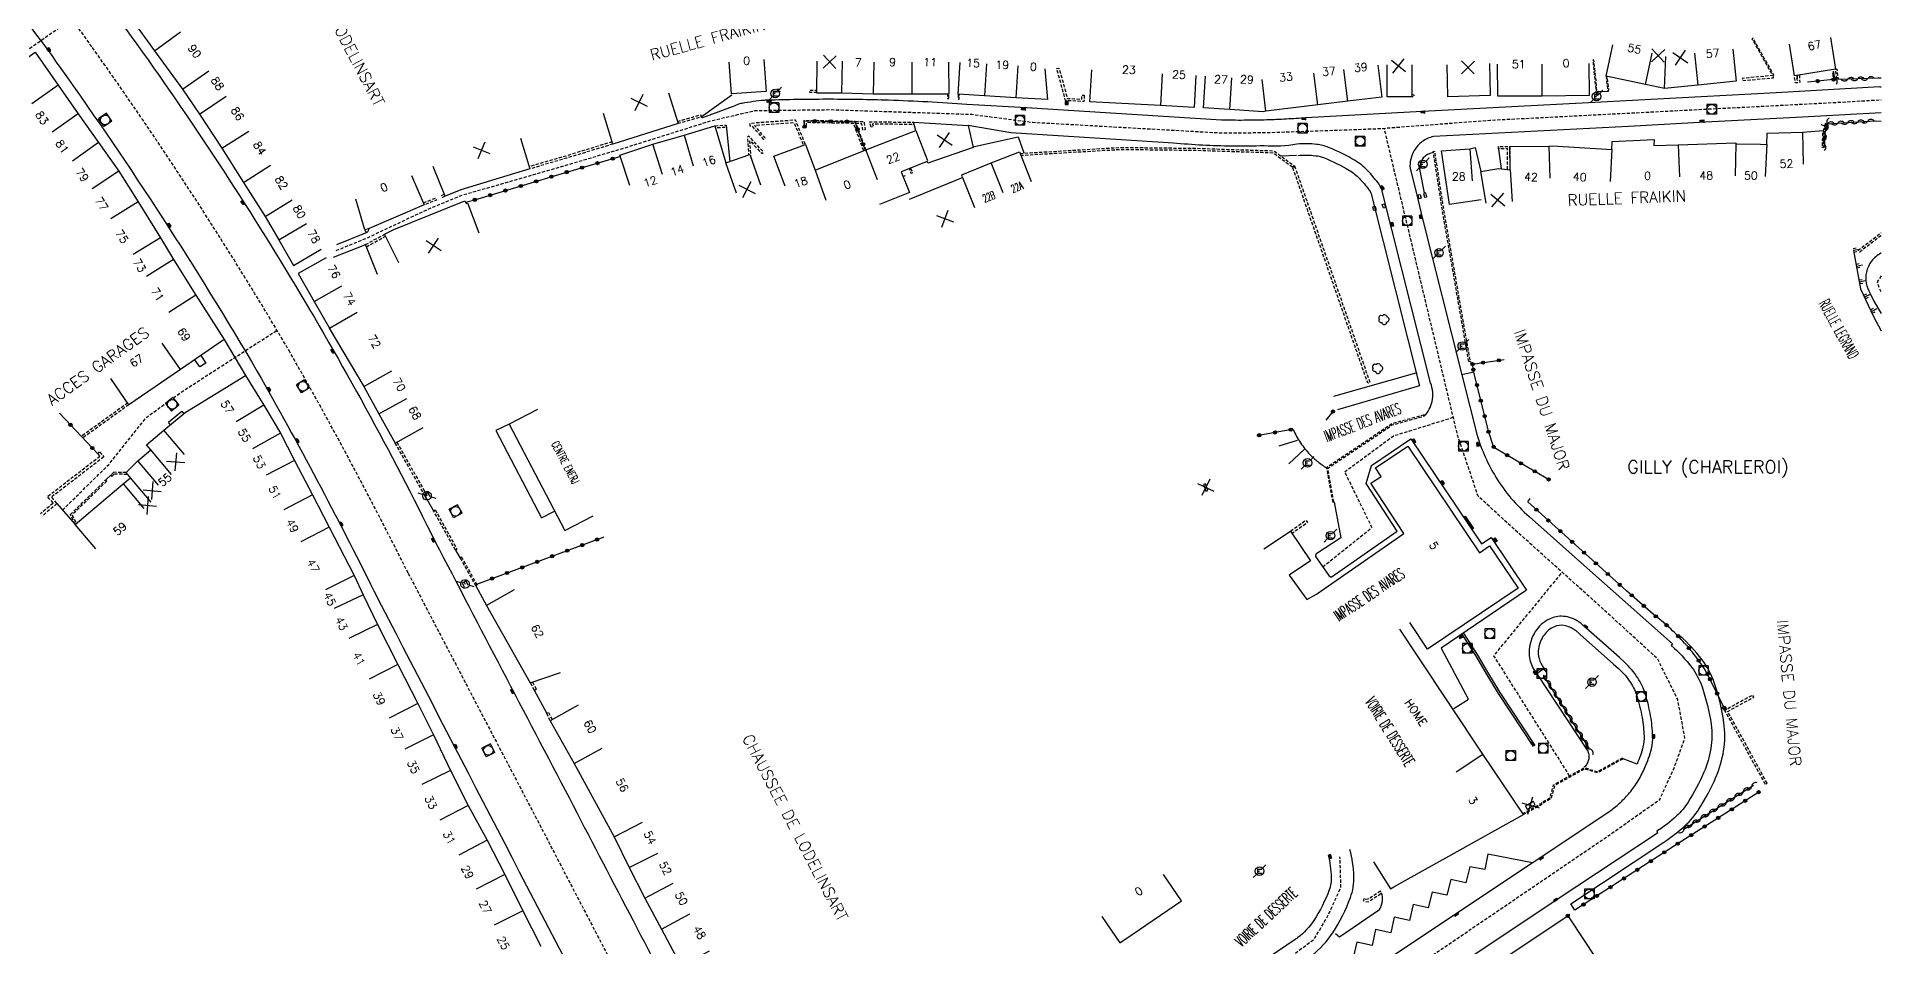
# Model space of a CAD drawing. Header units: millimetres. Extents: x 156998 to 158000, y 123000 to 124000.
# Drawn here: x 157711.9 to 158000, y 123688.6 to 123830.6 of the extents above; entities that cross this region are included whole.
import ezdxf
from ezdxf.enums import TextEntityAlignment as Align

# ---------------------------------------------------------------- set-up
doc = ezdxf.new("R2010")
doc.units = ezdxf.units.MM
doc.linetypes.add('DASHED', pattern=[0.75, 0.5, -0.25])
doc.layers.get('0').update_dxf_attribs({"linetype": 'CONTINUOUS'})
for name, color, linetype in [('W0001', 6, 'DASHED'), ('W0008', 7, 'CONTINUOUS'), ('W0017', 7, 'CONTINUOUS'), ('W0100', 7, 'CONTINUOUS'), ('W0112', 1, 'DASHED'), ('W0211', 2, 'CONTINUOUS'), ('W0300', 7, 'CONTINUOUS'), ('W0302', 3, 'CONTINUOUS'), ('W0310', 3, 'CONTINUOUS'), ('W0322', 7, 'CONTINUOUS'), ('W0330', 7, 'CONTINUOUS'), ('W0334', 7, 'CONTINUOUS'), ('W0400', 7, 'CONTINUOUS'), ('W0420', 7, 'CONTINUOUS'), ('W0471', 7, 'CONTINUOUS'), ('W0980', 7, 'CONTINUOUS'), ('W0984', 7, 'CONTINUOUS'), ('W0989', 7, 'CONTINUOUS'), ('W0991', 7, 'CONTINUOUS'), ('W1102', 7, 'CONTINUOUS')]:
    doc.layers.add(name, color=color, linetype=linetype)
doc.styles.get("Standard").update_dxf_attribs({"font": 'romans.shx', "width": 0.85})

# ---------------------------------------------------------------- blocks, each defined once
blk = doc.blocks.new('t991o')
at = {"color": 0, "linetype": 'Continuous'}
for p, q in [((-1, 1), (1, -1)), ((-1, -1), (1, 1))]:
    blk.add_line(p, q, dxfattribs=at)
blk = doc.blocks.new('t322o')
at = {"color": 0, "linetype": 'Continuous'}
for radius in [0.25, 0.15]:
    blk.add_circle((0, 0), radius, dxfattribs=at)
blk = doc.blocks.new('T420')
for p, q in [((0.75, 0.75), (-0.75, 0.75)), ((-0.75, 0.75), (-0.75, -0.75)), ((0.75, 0.75), (0.75, -0.75)), ((0.75, -0.75), (-0.75, -0.75))]:
    blk.add_line(p, q)
blk.add_ellipse((0, 0), major_axis=(-0.53, 0.53), ratio=1, start_param=3.926991, end_param=10.210176)
blk = doc.blocks.new('T400')
for p, q in [((-0.15, 0.3), (0.15, 0.3)), ((-0.15, -0.25), (-0.15, 0.3)), ((-0.15, 0.15), (0.15, 0.15)), ((-0.15, 0), (0.15, 0)), ((0.15, 0.3), (0.15, -0.25)), ((-0.15, -0.15), (0.15, -0.15)), ((-0.15, -0.25), (-0.15, -0.3)), ((-0.15, -0.3), (0.15, -0.3)), ((0.15, -0.3), (0.15, -0.25))]:
    blk.add_line(p, q)
blk = doc.blocks.new('T471')
for p, q in [((-0.333334, 0.333334), (-0.333334, -0.333334)), ((-0.333334, 0.333334), (0.333334, 0.333334)), ((-0.333334, 0), (0, 0)), ((0.500001, 0.500001), (1.000002, 1.000002)), ((-0.500001, -0.500001), (-1.000002, -1.000002)), ((-0.333334, -0.333334), (0.333334, -0.333334))]:
    blk.add_line(p, q)
blk.add_ellipse((0, 0), major_axis=(0.471405, 0.471405), ratio=1, start_param=5.4977871438, end_param=11.780972451)
blk = doc.blocks.new('T300')
for p, q in [((-0.8, 0.51), (-0.86, 0.34)), ((-0.86, 0.34), (-0.86, 0.17)), ((-0.86, 0.17), (-0.74, 0.06)), ((-0.69, 0.63), (-0.8, 0.51)), ((-0.8, -0.06), (-0.74, 0.06)), ((-0.74, 0.06), (-0.69, 0.11)), ((-0.57, 0.69), (-0.69, 0.63)), ((-0.46, 0.69), (-0.57, 0.69)), ((-0.29, 0.63), (-0.46, 0.69)), ((-0.29, 0.63), (-0.17, 0.74)), ((-0.23, 0.57), (-0.29, 0.63)), ((-0.17, 0.74), (-0.06, 0.8)), ((-0.06, 0.8), (0.06, 0.8)), ((0.06, 0.8), (0.23, 0.74)), ((0.23, 0.74), (0.34, 0.63)), ((0.34, 0.63), (0.4, 0.51)), ((0.46, 0.46), (0.34, 0.46)), ((0.4, 0.51), (0.4, 0.46)), ((0.57, 0.4), (0.46, 0.46)), ((0.57, 0.4), (0.69, 0.29)), ((0.69, 0.29), (0.74, 0.17)), ((0.74, 0.06), (0.69, -0.17)), ((0.74, 0.17), (0.74, 0.06)), ((-0.8, -0.17), (-0.8, -0.06)), ((-0.8, -0.23), (-0.8, -0.17)), ((-0.74, -0.34), (-0.8, -0.23)), ((-0.69, -0.4), (-0.74, -0.34)), ((-0.51, -0.46), (-0.69, -0.4)), ((-0.4, -0.46), (-0.51, -0.46)), ((-0.4, -0.46), (-0.34, -0.46)), ((-0.34, -0.46), (-0.34, -0.4)), ((-0.34, -0.51), (-0.34, -0.46)), ((-0.29, -0.63), (-0.34, -0.51)), ((-0.17, -0.74), (-0.29, -0.63)), ((-0.06, -0.8), (-0.17, -0.74)), ((0.06, -0.8), (-0.06, -0.8)), ((0.17, -0.74), (0.06, -0.8)), ((0.23, -0.69), (0.17, -0.74)), ((0.29, -0.46), (0.23, -0.46)), ((0.29, -0.63), (0.23, -0.69)), ((0.46, -0.4), (0.29, -0.46)), ((0.34, -0.51), (0.29, -0.63)), ((0.34, -0.51), (0.34, -0.46)), ((0.57, -0.34), (0.46, -0.4)), ((0.63, -0.29), (0.57, -0.34)), ((0.69, -0.17), (0.63, -0.29))]:
    blk.add_line(p, q)
blk = doc.blocks.new('t330o')
at = {"color": 0, "linetype": 'Continuous'}
for p, q in [((0.25, -0.25), (-0.25, 0.25)), ((-0.25, -0.25), (0.25, 0.25)), ((-0.25, 0.25), (-0.25, -0.25)), ((0.25, 0.25), (-0.25, 0.25)), ((0.25, -0.25), (0.25, 0.25)), ((-0.25, -0.25), (0.25, -0.25)), ((-0.25, -0.25), (-0.25, -0.25))]:
    blk.add_line(p, q, dxfattribs=at)
blk = doc.blocks.new('t310o')
at = {"color": 0, "linetype": 'Continuous'}
for centre, start, end in [((-0.5, 0.38), 216.8699, 323.1304), ((0.5, -0.37), 36.8699, 143.1303)]:
    blk.add_arc(centre, 0.625, start, end, dxfattribs=at)
blk = doc.blocks.new('t211o')
at = {"color": 0, "linetype": 'Continuous'}
for p, q in [((-0.29, 0.5), (-0.29, 0)), ((0, 1), (0, 0)), ((0.29, 0.5), (0.29, 0))]:
    blk.add_line(p, q, dxfattribs=at)

msp = doc.modelspace()

# ---------------------------------------------------------------- linework, layer by layer
at = {"layer": 'W0001'}
msp.add_lwpolyline([(157868.78, 123588.28), (157858.63, 123599.5), (157841.63, 123618.69, -0.062169), (157821.64, 123647.84), (157815, 123660.56), (157808.58, 123672.9, -0.001348), (157789.77, 123708.89, -0.000594), (157769.93, 123746.82, 0.013791), (157751.49, 123781.3, 0.022105), (157720.52, 123829.05, 0.042704), (157692.7, 123862.24, 0.011239), (157689.15, 123865.41, 0.02672), (157673.93, 123877.84), (157655.13, 123891.58, 0.002976), (157617.51, 123916.09), (157607.9, 123922.54, 0.000448), (157537.07, 123968.65, 0.000873), (157494.44, 123996.5), (157489.14, 124000, -0.029405)], format="xyb", dxfattribs=at)
at = {"layer": 'W0001', "flags": 128}
for points in [[(157580.56, 123716.46), (157610.54, 123735.88), (157614.43, 123745.81), (157616.98, 123752.97), (157618.17, 123754.73), (157629.27, 123763.87), (157645.5, 123777.25), (157660.45, 123789.66), (157685.72, 123810.53), (157701.37, 123822.18), (157717.4, 123833.4)], [(157758.7, 123797.22), (157763.37, 123799.12), (157773, 123803.66), (157778.39, 123805.88), (157791.55, 123809.66), (157802.9, 123812.99), (157817.24, 123817.48), (157824.13, 123819.09), (157835.93, 123819.22), (157857.99, 123818.49), (157867.43, 123817.25), (157896.93, 123815.59), (157904.33, 123815.64), (157921.61, 123816.26), (157938.86, 123817.57), (157993.03, 123820.35), (157999.85, 123820.76), (158000, 123820.74)], [(157844.12, 123635.39), (157864.08, 123644.98), (157876.86, 123651.52), (157891.31, 123660.9), (157957.71, 123706.02), (157965.43, 123711.48), (157967.59, 123716.17), (157969.36, 123721.05), (157968.23, 123727.07), (157965.09, 123733.44), (157955.87, 123741.85), (157941.77, 123754.51), (157937.04, 123758.86), (157933.84, 123768.4), (157922.39, 123816.32)], [(158000, 123793.26), (157999.4, 123792.33), (157999.7, 123791.28), (158000, 123790.76)], [(157715.94, 123756.67), (157723.17, 123763.78), (157729.04, 123771.15), (157734.73, 123775.26), (157749.44, 123784.75)], [(157912.8, 123747.81), (157920.47, 123753.97), (157916.22, 123762.66), (157923.82, 123768.26), (157933.17, 123771.17)], [(157951.35, 123715.16), (157939.52, 123733.92), (157950.19, 123746.95)], [(157888.78, 123659.26), (157891.63, 123676.23), (157907.14, 123686.45), (157911.47, 123689.67), (157913.66, 123693.41), (157915.63, 123697.71), (157915.48, 123702.53)]]:
    msp.add_lwpolyline(points, dxfattribs=at)
at = {"layer": 'W0008'}
for points in [[(157789.93, 123887.39, -0.087223), (157776.24, 123877.27), (157737.02, 123859.11), (157725.1, 123853.62), (157716.18, 123849.51, 0.390108), (157715.74, 123845.69), (157724.92, 123833.09, -0.021446), (157751.51, 123793.07, -0.021706), (157774.17, 123751.7, 0.000667), (157795.11, 123711.67, 0.001349), (157813.9, 123675.7), (157831.88, 123641.49, 0.333764), (157841.78, 123638.24, 0.333764)], [(157690.25, 123855.86, -0.042471), (157715.69, 123825.64, -0.022088), (157746.36, 123778.34, -0.013817), (157764.59, 123744.04, 0.001037), (157800.97, 123673.91), (157801.24, 123673.99, -0.450009), (157799.25, 123666.24, -0.005544), (157767.93, 123650.26), (157767.81, 123650.56, -0.206581), (157765.02, 123650.82), (157756.33, 123655.56)]]:
    msp.add_lwpolyline(points, format="xyb", dxfattribs=at)
at = {"layer": 'W0008', "flags": 128}
for points in [[(157999.8, 123822.79), (157983.62, 123821.82), (157956.29, 123820.38), (157926.41, 123818.81), (157910.15, 123817.94, -0.005821), (157907.11, 123817.74, -0.005821), (157904.06, 123817.61, -0.00678), (157900.51, 123817.55, -0.00678), (157896.96, 123817.58), (157866.51, 123819.48), (157857.2, 123820.03, 0.005237), (157851.09, 123820.42, 0.005237), (157844.97, 123820.68, 0.007807), (157835.83, 123820.83, 0.007807), (157826.7, 123820.7, 0.006762), (157825.86, 123820.69, 0.017084), (157825.53, 123820.67, 0.009701), (157823.82, 123820.47, 0.009558), (157822.1, 123820.2, 0.038781), (157821.7, 123820.1, 0.014553), (157820.68, 123819.72), (157815.92, 123817.96), (157815.72, 123818.12)], [(157999.8, 123822.79, 0.005851), (158000, 123822.8, 0.005851)], [(158000, 123818.71), (157987.73, 123818.04), (157972.59, 123817.26), (157960.53, 123816.61), (157930.06, 123815.01, 0.102074), (157928.34, 123814.23, 0.102074), (157927.07, 123812.83, 0.077624), (157926.53, 123811.49, 0.077624), (157926.43, 123810.05), (157927.48, 123805.89), (157928.33, 123802.36), (157934.5, 123777.8), (157936.93, 123768.3, 0.032898), (157938.17, 123764.97, 0.032898), (157939.82, 123761.83, 0.037437), (157942.19, 123758.55, 0.037437), (157945.02, 123755.67), (157953.08, 123748.49), (157967.44, 123735.76), (157967.21, 123735.51, -0.056489), (157970.42, 123732.1, -0.077327), (157972.03, 123729.06, -0.047902), (157973.45, 123723.21, -0.07622), (157973.4, 123719.41, -0.05991), (157972.33, 123715.73, -0.043257), (157969.84, 123711.04, -0.061465), (157968.04, 123708.9, -0.044084), (157964.98, 123706.5), (157965.09, 123706.23), (157949.22, 123695.72), (157910.06, 123669.53)], [(157928.67, 123771.37, 0.066398), (157929.42, 123772.43, 0.066398), (157929.86, 123773.64, 0.075169), (157929.96, 123775.11, 0.075169), (157929.63, 123776.53), (157922.08, 123806.49, 0.021115), (157922.02, 123806.68, 0.019513), (157921.95, 123806.88, 0.061298), (157921.42, 123807.79, 0.025591), (157919.8, 123809.69, 0.069045), (157917.85, 123811.25, 0.037215), (157913.71, 123813.32, 0.071735), (157911.84, 123813.79, 0.044821), (157908.76, 123813.84, -0.069023), (157903.64, 123813.56, -0.011125), (157898.57, 123813.51, -0.010012), (157894, 123813.66, -0.010012), (157889.45, 123814), (157881.32, 123814.5), (157864.09, 123815.59), (157857.41, 123816.72)], [(158000, 123796.83), (157999.94, 123796.78, 0.108262), (157998.5, 123795.56, 0.108262), (157997.71, 123793.84, 0.098443), (157997.67, 123792.12, 0.098443), (157998.29, 123790.52), (157998.88, 123789.31), (158000, 123787.39)], [(157908.18, 123769.2, 0.043162), (157909.32, 123767.17, 0.043162), (157910.78, 123765.36, 0.030947), (157912.02, 123764.24, 0.030947), (157913.38, 123763.27)], [(157916.94, 123682.56), (157945.5, 123701.56), (157957.77, 123709.76, 0.031138), (157959.32, 123711.04, 0.031138), (157960.7, 123712.51, 0.035937), (157962.05, 123714.39, 0.035937), (157963.12, 123716.46, 0.044729), (157964.11, 123719.39, 0.068215), (157964.32, 123721.42, 0.034366), (157964, 123724.52, 0.03073), (157963.19, 123727.9, 0.071012), (157961.99, 123730.47, 0.062652), (157959.91, 123732.91), (157959.13, 123733.63), (157953.89, 123738.28), (157953.1, 123738.99, 0.125268), (157950.68, 123740.04, 0.143781), (157948.39, 123739.75, 0.132042), (157946.2, 123738, 0.122879), (157945.06, 123735.22, 0.104836), (157945.2, 123733.1, 0.097729), (157946.23, 123731.07), (157954.1, 123719.19, -0.093493), (157954.35, 123718.44, -0.093493), (157954.31, 123717.64, -0.077472), (157954.06, 123717.04, -0.077472), (157953.64, 123716.53)], [(157911.06, 123687.11, 0.084461), (157914.34, 123690.65, 0.057015), (157917.11, 123696.15, 0.096765), (157917.65, 123699.5, 0.057294), (157917.02, 123703.67)], [(157913.62, 123702.76, -0.057294), (157914.12, 123699.38, -0.096765), (157913.8, 123697.37, -0.057015), (157911.39, 123692.58, -0.084461), (157908.92, 123689.91, -0.008566), (157908.74, 123689.78, -0.006359), (157908.49, 123689.6), (157896.12, 123681.24)]]:
    msp.add_lwpolyline(points, format="xyb", dxfattribs=at)
for points in [[(157914.57, 123757.89), (157915.59, 123752.36), (157911.69, 123749.81), (157911.66, 123749.43), (157913.73, 123746.48), (157914.1, 123746.19), (157924.42, 123753.36), (157919.55, 123760.84), (157920.41, 123763.66), (157926.54, 123767.79), (157937.59, 123751.39), (157939.1, 123752.41), (157944.61, 123744.16), (157931.26, 123735.12), (157935.51, 123727.21), (157935.26, 123726.89), (157933.26, 123725.61)], [(157945.68, 123719.75), (157940.26, 123728.01), (157938.29, 123731.22), (157936.7, 123733.94), (157934.53, 123737.34)], [(157945.94, 123719.92), (157940.52, 123728.18), (157938.56, 123731.38), (157936.97, 123734.1), (157934.79, 123737.51)], [(157945.55, 123701.57), (157938.57, 123702.92), (157938.11, 123700.51), (157935.77, 123700.94), (157935.13, 123698.47), (157932.79, 123698.96), (157932.18, 123696.53), (157929.89, 123697.01), (157929.27, 123694.55), (157926.93, 123695.08), (157926.35, 123692.59), (157923.96, 123693.11), (157923.43, 123690.66), (157921.04, 123691.14), (157920.48, 123688.68), (157918.1, 123689.18), (157917.54, 123686.75)]]:
    msp.add_lwpolyline(points, dxfattribs=at)
at = {"layer": 'W0017', "flags": 128}
for points in [[(157815.72, 123818.12), (157820.49, 123821.51)], [(157957.29, 123822.22), (157957.35, 123822.04), (157955.64, 123821.99)], [(157819.59, 123816.81), (157820.17, 123811.1)], [(157987.71, 123815.69), (157990.97, 123815.94)], [(157858.12, 123813.4), (157865.21, 123814.95), (157866.12, 123812.48)], [(157935.77, 123813.08), (157936.61, 123813.28), (157937.46, 123809.56)], [(157940.73, 123809.99), (157940.22, 123813.46)], [(157778.9, 123804.75), (157780.34, 123805.14), (157793.45, 123809.09), (157802.97, 123811.88)], [(157906.25, 123811.99), (157908.71, 123812.09)], [(157948.07, 123761.46), (157939.53, 123766.43), (157938.65, 123769.02), (157936.36, 123778.21), (157934.5, 123777.8)], [(157927.46, 123778.12), (157914.48, 123774.42)], [(157908.8, 123767.52), (157905.93, 123766.65)], [(157907.49, 123763.92), (157909.97, 123766.22), (157909.98, 123766.27)]]:
    msp.add_lwpolyline(points, dxfattribs=at)
for points in [[(157908.89, 123812.07, -0.044821), (157911.66, 123812.03, -0.071735), (157913.04, 123811.68, -0.037215), (157916.94, 123809.73, -0.069045), (157918.51, 123808.47, -0.025591), (157920.01, 123806.71, -0.061298), (157920.32, 123806.18, -0.019513), (157920.35, 123806.1, -0.021115), (157920.36, 123806.05), (157927.91, 123776.1), (157915.08, 123772.32)], [(157930.08, 123812.5, 0.08422), (157929.31, 123812.29, 0.080401), (157928.67, 123811.86, 0.111989), (157928.08, 123810.98, 0.111989), (157927.92, 123809.93), (157928.64, 123806.22)], [(157763.35, 123799.99, 0.060363), (157763.53, 123800.1, 0.060363), (157763.68, 123800.26, 0.057501), (157763.78, 123800.43, 0.057501), (157763.84, 123800.63)], [(157952.23, 123737.87, 0.125268), (157950.45, 123738.64, 0.143781), (157948.96, 123738.45, 0.132042), (157947.35, 123737.16, 0.122879), (157946.47, 123735.02, 0.104836), (157946.57, 123733.49, 0.097729), (157947.35, 123731.95), (157946.23, 123731.07)], [(157952.19, 123737.96), (157953, 123737.26), (157958.22, 123732.63), (157959, 123731.91, -0.062652), (157960.86, 123729.73, -0.071012), (157961.9, 123727.51, -0.03073), (157962.66, 123724.29, -0.034366), (157962.97, 123721.37, -0.068215), (157962.8, 123719.71, -0.044729), (157961.88, 123717), (157959.72, 123717.83)], [(157952.16, 123694.18), (157951.52, 123695.15), (157966.07, 123704.81, 0.044084), (157969.42, 123707.42, 0.061465), (157971.53, 123709.94, 0.043257), (157974.19, 123714.94, 0.05991), (157975.4, 123719.09, 0.07622), (157975.44, 123723.49, 0.047902), (157973.94, 123729.72, 0.077327), (157972.04, 123733.3, 0.056489), (157968.52, 123737.05)], [(157914.8, 123690.55), (157915.4, 123690.03), (157921.65, 123694.29, 0.051566), (157921.93, 123694.85, 0.051566), (157922.09, 123695.46, 0.058052), (157922.12, 123696.16, 0.058052), (157921.99, 123696.85)]]:
    msp.add_lwpolyline(points, format="xyb", dxfattribs=at)
for points in [[(157920.61, 123804.04), (157920.96, 123804.13), (157921.13, 123803.54), (157920.78, 123803.45)], [(157922.09, 123804.41), (157922.41, 123804.5), (157922.58, 123803.92), (157922.27, 123803.83)], [(157928.14, 123805.38), (157927.83, 123805.31), (157927.69, 123805.91), (157928, 123805.98)], [(157928.87, 123806.2), (157928.54, 123806.11), (157928.7, 123805.53), (157929.03, 123805.62)], [(157934.89, 123755.62), (157935.04, 123755.72), (157936.32, 123753.81), (157936.17, 123753.71)]]:
    msp.add_lwpolyline(points, close=True, dxfattribs=at)
at = {"layer": 'W0100'}
for points in [[(157739.64, 123853.43), (157737.6, 123857.99), (157728.76, 123854.04), (157726.22, 123852.87), (157717.94, 123849.13), (157717.28, 123847.09), (157718.63, 123845.04), (157721.77, 123840.29), (157726.63, 123833.49), (157730.33, 123828.43), (157734.71, 123822.4), (157737.35, 123818.52), (157740.84, 123813.18), (157744.21, 123807.86), (157747.58, 123802.51), (157749.72, 123798.88), (157752.04, 123794.89), (157756.36, 123797.41)], [(157702.63, 123815.25), (157699.38, 123819.04), (157701.98, 123821.27), (157711.65, 123828.17), (157715.26, 123823.04), (157718.4, 123818.58), (157721.58, 123814.07), (157724.73, 123809.6), (157727.74, 123804.82), (157731.23, 123799.22), (157733.3, 123795.79), (157736.77, 123790.22), (157741.2, 123783.3), (157734.36, 123778.61), (157726.31, 123773.12), (157723.49, 123777.25)], [(157757.12, 123796.08), (157752.76, 123793.63), (157755.24, 123789.25), (157757.63, 123785.1), (157757.61, 123785.09), (157763.01, 123775.98), (157765.33, 123771.69), (157767.91, 123767.12), (157772.26, 123769.58)], [(157721.15, 123750.6), (157717.93, 123754.42), (157725.44, 123760.75), (157726.58, 123761.71), (157725.89, 123762.53), (157727.71, 123764.37), (157729.73, 123766.07), (157729.06, 123766.87), (157731.76, 123769.18), (157735.09, 123771.9), (157744.54, 123777.71), (157747.37, 123773.05), (157750.01, 123768.67), (157752.18, 123764.42), (157754.97, 123759.04), (157757.62, 123754.01), (157761.52, 123746.43), (157762.89, 123743.46), (157765.16, 123738.81), (157768.31, 123732.54), (157771.42, 123726.44), (157773.89, 123721.55), (157776.57, 123716.02), (157779.32, 123710.55), (157782.26, 123705.12), (157785.03, 123699.73), (157787.85, 123694.08), (157790.67, 123688.56)], [(157790.16, 123772.39), (157785.73, 123770.08), (157794.39, 123753.49), (157798.83, 123755.8)], [(157786.51, 123744.23), (157782.15, 123741.77), (157788.98, 123729.69), (157793.71, 123731.3)], [(157796.5, 123726.19), (157792.13, 123723.76), (157795.84, 123717.1), (157802.1, 123705.64), (157804.44, 123700.85), (157806.9, 123696.07), (157809.5, 123691.23), (157812.58, 123685.46), (157816.99, 123687.82)]]:
    msp.add_lwpolyline(points, dxfattribs=at)
at = {"layer": 'W0100', "flags": 128}
for points in [[(157992.1, 123830.47), (157992.88, 123825.53), (157986.46, 123824.51), (157985.68, 123829.45)], [(157976.85, 123828.64), (157977.36, 123823.67), (157971.38, 123823.06), (157966.15, 123822.53), (157963.19, 123823.13), (157957.04, 123824.46), (157958.09, 123829.35)], [(157825.51, 123827.03), (157825.85, 123822.04), (157820.43, 123821.67), (157820.09, 123826.66)], [(157854.33, 123826.65), (157854.36, 123821.65), (157848.62, 123821.63), (157842.58, 123821.63), (157837.62, 123821.77), (157833.78, 123821.81), (157833.82, 123826.81)], [(157869.4, 123825.58), (157869.77, 123820.79), (157864.85, 123821.07), (157859.96, 123821.38), (157855.86, 123821.61), (157856.13, 123826.6)], [(157892.97, 123824.55), (157892.7, 123819.56), (157887.43, 123819.84), (157876.43, 123820.44), (157876.71, 123825.44)], [(157921.39, 123826.15), (157922, 123821.19), (157916.68, 123820.53), (157912.03, 123819.95), (157903.9, 123818.98), (157903.47, 123818.9), (157898.29, 123819.22), (157894.15, 123819.48), (157894.47, 123824.47)], [(157926.68, 123826.23), (157926.71, 123821.23), (157922.87, 123821.2), (157922.84, 123826.2)], [(157938.81, 123826.44), (157938.96, 123821.44), (157932.35, 123821.24), (157932.2, 123826.24)], [(157954.34, 123826.41), (157954.4, 123821.41), (157947.06, 123821.33), (157940.11, 123821.33), (157940.1, 123826.33)], [(157810.58, 123821.82), (157812.09, 123817.05), (157801.92, 123813.85), (157800.42, 123818.62)], [(157804.57, 123807.36), (157802.97, 123812.1), (157808.17, 123813.85), (157813.02, 123815.22), (157817.85, 123816.7), (157819.57, 123810.89), (157823.3, 123812.2), (157824.96, 123807.48)], [(157828.8, 123807.29), (157827.06, 123811.97), (157831.98, 123813.8), (157833.48, 123809.77), (157841.42, 123812.93), (157849.23, 123815.96), (157848.85, 123817.24), (157857.41, 123816.72), (157858.16, 123813.29), (157851.11, 123810.84), (157851.02, 123811.13), (157846.92, 123809.5), (157848.22, 123806.28), (157843.58, 123804.41)], [(157938.33, 123804.63), (157937.46, 123809.56), (157940.25, 123810.05), (157940.73, 123809.99), (157942.08, 123809.84), (157942.03, 123813.44), (157948.12, 123813.53), (157948.69, 123813.55), (157957.95, 123813.01), (157957.98, 123814.26), (157964.53, 123814.58), (157964.5, 123813.6), (157968.32, 123813.74), (157977.3, 123814.02), (157977.34, 123813.89), (157981.15, 123813.81), (157982.15, 123813.79), (157982.18, 123815.53), (157987.71, 123815.69), (157987.85, 123810.69)], [(157787.49, 123814.75), (157788.96, 123809.97), (157778.18, 123806.67), (157775.7, 123805.68), (157773.85, 123810.33)], [(157937.54, 123805.11), (157932.6, 123804.38), (157931.36, 123812.79), (157935.77, 123813.08), (157936.11, 123808.09)], [(157848.22, 123805.24), (157856.53, 123808.6), (157856.39, 123809.04), (157861.01, 123810.9), (157865.4, 123812.62), (157867.22, 123807.97)], [(157770.47, 123808.94), (157772.45, 123804.35), (157763.84, 123800.63), (157763.17, 123800.43), (157763.35, 123799.99), (157758.72, 123798.11)], [(157768.5, 123795.29), (157766.24, 123799.76), (157767.71, 123800.49), (157778.79, 123804.95), (157778.99, 123804.56), (157779.22, 123804.65), (157780.95, 123799.96)], [(157765.12, 123793.49), (157763.28, 123798.14), (157762.85, 123797.97), (157758.21, 123796.12)], [(157903.6, 123750.64), (157907.76, 123753.4), (157910.88, 123748.72), (157907.54, 123746.51), (157910.29, 123742.71), (157911.79, 123743.54), (157912.99, 123744.37), (157925.43, 123753.02), (157920.31, 123760.88), (157921.93, 123761.94), (157921.03, 123763.26), (157926.08, 123766.66), (157937.29, 123750.02), (157938.83, 123751.09), (157943.29, 123744.48), (157929.17, 123734.95), (157926.37, 123739.1)], [(157920.69, 123701.75), (157923.39, 123697.54), (157923.87, 123697.85), (157944.12, 123709.11), (157937.79, 123718.54), (157927.57, 123733.9), (157924.81, 123738.07)], [(157878.26, 123693.21), (157881.07, 123689.08), (157883, 123690.39), (157890.72, 123695.62), (157887.91, 123699.76)], [(157932.55, 123681), (157936.53, 123675), (157933.66, 123673.11), (157930.8, 123671.19), (157912.51, 123658.99), (157894.3, 123646.89), (157890.29, 123652.79), (157926.87, 123677.13), (157932.52, 123680.98), (157951.05, 123693.3), (157953.82, 123689.14), (157955, 123687.31), (157936.53, 123675), (157933.77, 123679.17)]]:
    msp.add_lwpolyline(points, dxfattribs=at)
for points in [[(157894.18, 123760.69), (157894.54, 123759.65), (157894.83, 123759.75), (157894.47, 123760.79)], [(157945.71, 123711.13), (157944.47, 123710.45), (157944.74, 123709.95), (157945.98, 123710.63)]]:
    msp.add_lwpolyline(points, close=True, dxfattribs=at)
at = {"layer": 'W0112', "flags": 128}
for points in [[(157983.16, 123824.52), (157983.26, 123824.58), (157982.44, 123826.04), (157979.99, 123830.4), (157979.81, 123830.3), (157982.27, 123825.94), (157983.05, 123824.54), (157978.32, 123824.1), (157978.35, 123823.75), (157983.19, 123824.2)], [(157875.54, 123821.48), (157875.49, 123820.48), (157872.63, 123820.63), (157872.58, 123820.8), (157871.25, 123825.62), (157871.59, 123825.71), (157872.9, 123820.97), (157875.15, 123820.85), (157875.18, 123821.5)], [(157955.69, 123821.47), (157955.64, 123821.99), (157955.15, 123826.97), (157954.97, 123826.95), (157955.46, 123821.97), (157955.51, 123821.45)], [(157993.08, 123824.01), (157992.88, 123825.53), (157993.08, 123825.55), (157993.28, 123824.04)], [(157828.03, 123822.39), (157826.87, 123822.33), (157826.89, 123821.98), (157828.04, 123822.03)], [(157854.38, 123820.96), (157854.36, 123821.65), (157854.17, 123821.65), (157854.2, 123820.96)], [(157855.86, 123821.61), (157855.81, 123820.88), (157856, 123820.87), (157856.04, 123821.6)], [(157839.75, 123817.4), (157841.13, 123817.36), (157841.17, 123817.06), (157841.29, 123816.07), (157840.94, 123816.03), (157840.82, 123817.02), (157839.74, 123817.05)], [(157842.23, 123816.5), (157842.04, 123817.34), (157848.85, 123817.24), (157848.85, 123816.88), (157842.48, 123816.98), (157842.57, 123816.58)], [(157991.28, 123817.03), (157990.87, 123815.59), (157990.85, 123815.34), (157990.76, 123813.34), (157990.98, 123813.33), (157991.08, 123815.33), (157991.09, 123815.55), (157991.49, 123816.96)], [(157908.39, 123810.42), (157920.15, 123776.61), (157919.82, 123776.5), (157908.06, 123810.31)], [(157935.6, 123779.87), (157931.55, 123803), (157930.05, 123812.68), (157930.23, 123812.71), (157931.74, 123803.03), (157935.79, 123779.9)], [(157847.58, 123808.9), (157847.41, 123808.83), (157847.22, 123808.75)], [(157928.61, 123771.54), (157923.58, 123770.15), (157913.38, 123763.27), (157914.34, 123757.86), (157914.52, 123757.89), (157913.57, 123763.19), (157923.65, 123769.98), (157928.66, 123771.37)], [(157982.2, 123714.01), (157976.04, 123725.23), (157980.11, 123727.46), (157979.94, 123727.78), (157975.56, 123725.37), (157975.42, 123725.65), (157975.73, 123725.81), (157975.88, 123725.53), (157975.56, 123725.37), (157981.89, 123713.84)], [(157921.8, 123697.15), (157919.84, 123695.88), (157919.59, 123695.85), (157919.26, 123696.02), (157919.1, 123695.71), (157919.52, 123695.49), (157919.96, 123695.53), (157921.99, 123696.85)]]:
    msp.add_lwpolyline(points, close=True, dxfattribs=at)
for points in [[(157957.04, 123824.46), (157957.29, 123822.22), (157957.48, 123822.24), (157957.24, 123824.42)], [(157987.23, 123824.64), (157987.3, 123823.44), (157986.61, 123823.4), (157986.46, 123824.51)], [(157986.87, 123824.58), (157986.92, 123823.77), (157986.81, 123824.57)], [(157833.78, 123821.89), (157832.67, 123821.9), (157832.68, 123822.26), (157833.79, 123822.25)], [(157926.71, 123821.58), (157927.03, 123821.55), (157927, 123821.2), (157926.71, 123821.23)], [(157811.98, 123817.39), (157814.42, 123818.06), (157815.61, 123818.46), (157815.72, 123818.12), (157814.52, 123817.72), (157812.09, 123817.05)], [(157817.85, 123816.7), (157819.59, 123816.81), (157819.61, 123816.46), (157817.96, 123816.35)], [(157831.98, 123813.8), (157830.44, 123817.58), (157823.28, 123817.06), (157823.31, 123816.71), (157823.57, 123816.72), (157825.43, 123814.58), (157825.7, 123814.81), (157824.01, 123816.76), (157830.21, 123817.2), (157831.65, 123813.68)], [(157841.09, 123812.8), (157839.5, 123817.07), (157832.12, 123817.19), (157832.11, 123816.55), (157831.76, 123816.55), (157831.77, 123817.55), (157839.75, 123817.42), (157841.42, 123812.93)], [(157801.81, 123814.19), (157794.54, 123811.97), (157788.85, 123810.31)], [(157801.92, 123813.85), (157794.64, 123811.63), (157788.96, 123809.97)], [(157823.5, 123811.63), (157823.32, 123814.37), (157825.16, 123812.35), (157825.43, 123812.59), (157823.4, 123814.81), (157823.15, 123815.08), (157822.93, 123814.92), (157823.11, 123812.14)], [(157865.49, 123812.38), (157881.21, 123813.32), (157892.8, 123813.19), (157905.15, 123812.79), (157908.4, 123810.4), (157908.19, 123810.12), (157905.03, 123812.44), (157892.8, 123812.83), (157881.22, 123812.96), (157865.63, 123812.04)], [(157941.65, 123809.89), (157941.67, 123813.09), (157940.22, 123813.1), (157940.22, 123813.46), (157942.03, 123813.44), (157942, 123809.85)], [(157848.4, 123810.09), (157848.7, 123809.33), (157848.52, 123809.27), (157848.23, 123810.02)], [(157772.31, 123804.68), (157774.23, 123805.41), (157774.36, 123805.08), (157772.45, 123804.35)], [(157775.7, 123805.68), (157775.31, 123805.49), (157775.16, 123805.81), (157775.57, 123806.01)], [(157763.28, 123798.14), (157766.24, 123799.76)], [(157763.41, 123797.81), (157766.4, 123799.44)], [(158000, 123799.53), (157996.65, 123796.98), (157996.43, 123797.27), (158000, 123799.98)], [(157907.76, 123753.4), (157910.15, 123755.1), (157910.42, 123754.72), (157908.02, 123753.02)], [(157944.02, 123709.27), (157946.99, 123710.9), (157946.99, 123711.02), (157948.28, 123711.72), (157948.85, 123713.76), (157953.66, 123716.44), (157955.67, 123715.82), (157959.64, 123718), (157959.72, 123717.83), (157955.69, 123715.62), (157953.68, 123716.24), (157949.01, 123713.64), (157948.43, 123711.6), (157947.18, 123710.91), (157947.18, 123710.79), (157944.12, 123709.11)]]:
    msp.add_lwpolyline(points, dxfattribs=at)
at = {"layer": 'W0112'}
for points in [[(157726.12, 123773.39), (157718.92, 123768.21)], [(157726.31, 123773.12), (157719.11, 123767.94)], [(157768.16, 123767.26), (157772.84, 123759.01), (157772.59, 123758.87), (157767.91, 123767.12)], [(157721.42, 123765.49), (157721.79, 123765.05), (157713.61, 123758.73), (157714.47, 123757.73), (157712.52, 123756.07)], [(157721.44, 123765.46), (157721.74, 123765.75), (157722.39, 123764.98), (157714.2, 123758.67), (157715.05, 123757.68), (157712.77, 123755.73)], [(157717.93, 123754.42), (157717.17, 123755.97), (157722.68, 123761.34), (157722.85, 123761.17), (157717.45, 123755.92), (157718.11, 123754.58)], [(157725.89, 123762.53), (157723.95, 123762.58), (157723.48, 123762.11), (157723.65, 123761.94), (157724.05, 123762.34), (157726.09, 123762.29)], [(157789.34, 123729.81), (157789.95, 123728.67), (157789.66, 123728.51), (157789.03, 123729.71)], [(157792.13, 123723.76), (157791.57, 123724.93), (157791.86, 123725.07), (157792.42, 123723.92)]]:
    msp.add_lwpolyline(points, dxfattribs=at)
for points in [[(157777.31, 123750.43), (157773.91, 123756.55), (157774.17, 123756.69), (157777.56, 123750.57)], [(157780.73, 123744.97), (157778.31, 123749.32), (157778.06, 123749.18), (157780.48, 123744.83)]]:
    msp.add_lwpolyline(points, close=True, dxfattribs=at)
at = {"layer": 'W0302', "flags": 128}
msp.add_lwpolyline([(157995.67, 123797.2), (157996.78, 123791.21), (157998.79, 123786.9), (158000, 123784.69)], dxfattribs=at)
at = {"layer": 'W0310', "flags": 128}
for points in [[(157992.79, 123824.17), (157992.56, 123825.24)], [(157999.47, 123824.15), (157993.32, 123823.92)], [(157991.63, 123816.93), (157991.23, 123815.53), (157991.22, 123815.32), (157991.12, 123813.33)], [(157991.65, 123817.01), (157999.07, 123817.48), (158000, 123817.42)], [(157954.46, 123719.37), (157947.39, 123730.75)], [(157969.2, 123706.84), (157980.06, 123713.7)]]:
    msp.add_lwpolyline(points, dxfattribs=at)
msp.add_lwpolyline([(158000, 123824.12, -0.02395), (157999.47, 123824.15)], format="xyb", dxfattribs=at)
at = {"layer": 'W0322', "flags": 128}
for points in [[(157992.57, 123823.92), (157988.52, 123823.53)], [(157831.84, 123816.55), (157831.86, 123817.46), (157839.69, 123817.34), (157841.34, 123812.9)], [(157780.34, 123805.14), (157793.45, 123809.09), (157802.97, 123811.88)], [(157936.18, 123779.46), (157935.78, 123779.91)], [(157948.07, 123761.46), (157939.53, 123766.43), (157938.65, 123769.02), (157936.36, 123778.21), (157936.18, 123779.46), (157941.13, 123780.18)], [(157914.38, 123772.06), (157913.26, 123770.74)], [(157907.79, 123769.24), (157907.39, 123769.17), (157902.47, 123768.28)], [(157980.88, 123712.61), (157967.71, 123704.23), (157952.16, 123694.18)], [(157951.05, 123693.3), (157951.38, 123693.58)]]:
    msp.add_lwpolyline(points, dxfattribs=at)
at = {"layer": 'W0322'}
for points in [[(157715.47, 123771.82), (157721.44, 123765.46)], [(157780.66, 123745.09), (157800.56, 123752.47)]]:
    msp.add_lwpolyline(points, dxfattribs=at)
at = {"layer": 'W0322', "flags": 128}
msp.add_lwpolyline([(157975.5, 123725.77), (157972.89, 123731.06, 0.023176), (157971.21, 123733.57, 0.023176), (157969.31, 123735.91, 0.023588), (157967.16, 123738.1, 0.023588), (157964.82, 123740.07), (157960.24, 123744.04), (157944.82, 123757.95), (157945.21, 123758.48)], format="xyb", dxfattribs=at)
at = {"layer": 'W0334'}
for p, q in [((157741.2, 123783.3), (157744.54, 123777.71)), ((157723.48, 123762.11), (157722.68, 123761.34)), ((157772.59, 123758.87), (157773.91, 123756.55)), ((157777.31, 123750.43), (157778.06, 123749.18)), ((157780.48, 123744.83), (157782.15, 123741.77)), ((157791.57, 123724.93), (157789.66, 123728.51))]:
    msp.add_line(p, q, dxfattribs=at)
for points in [[(157737.55, 123780.8), (157738.34, 123779.64), (157737.38, 123779.04), (157736.62, 123780.16)], [(157732.78, 123770.02), (157732.48, 123770.39), (157734.56, 123772.14), (157734.89, 123771.73)], [(157785.73, 123770.08), (157783.61, 123769.11), (157790.77, 123755.46), (157792.81, 123756.52)], [(157715.05, 123757.68), (157717.93, 123754.42)]]:
    msp.add_lwpolyline(points, dxfattribs=at)
at = {"layer": 'W1102'}
for p, q in [((157730.33, 123828.43), (157734.37, 123831.38)), ((157963.19, 123823.13), (157964.22, 123828.03)), ((157966.15, 123822.53), (157966.4, 123827.52)), ((157970.87, 123828.04), (157971.38, 123823.06)), ((157734.71, 123822.4), (157738.8, 123825.28)), ((157837.72, 123826.77), (157837.62, 123821.77)), ((157842.65, 123826.63), (157842.58, 123821.63)), ((157848.61, 123826.63), (157848.62, 123821.63)), ((157860.26, 123826.38), (157859.96, 123821.38)), ((157865.15, 123826.06), (157864.85, 123821.07)), ((157887.7, 123824.83), (157887.43, 123819.84)), ((157912.03, 123819.95), (157911.42, 123824.92)), ((157916.68, 123820.53), (157916.07, 123825.49)), ((157947.06, 123821.33), (157947.04, 123826.33)), ((157715.26, 123823.04), (157711.17, 123820.15)), ((157898.29, 123819.22), (157898.6, 123824.21)), ((157903.9, 123818.98), (157903.31, 123823.95)), ((157718.4, 123818.58), (157714.32, 123815.7)), ((157737.35, 123818.52), (157741.51, 123821.3)), ((157740.84, 123813.18), (157745.05, 123815.88)), ((157849.23, 123815.96), (157851.04, 123811.3)), ((157721.58, 123814.07), (157717.49, 123811.19)), ((157809.65, 123809.08), (157808.17, 123813.85)), ((157813.02, 123815.22), (157814.43, 123810.42)), ((157843.25, 123808.28), (157841.42, 123812.93)), ((157948.12, 123813.53), (157948.25, 123808.53)), ((157957.95, 123813.01), (157957.66, 123808.02)), ((157968.32, 123813.74), (157968.49, 123808.74)), ((157977.24, 123808.89), (157977.34, 123813.89)), ((157982.15, 123813.79), (157981.9, 123808.8)), ((157744.21, 123807.86), (157748.44, 123810.53)), ((157821.23, 123806.17), (157819.57, 123810.89)), ((157862.85, 123806.25), (157861.01, 123810.9)), ((157724.73, 123809.6), (157720.57, 123806.83)), ((157833.48, 123809.77), (157835.18, 123805.07)), ((157856.53, 123808.6), (157858.4, 123803.96)), ((157942.08, 123809.84), (157942.36, 123804.85)), ((157727.74, 123804.82), (157723.5, 123802.17)), ((157747.58, 123802.51), (157751.84, 123805.12)), ((157763.17, 123800.43), (157761.76, 123805.23)), ((157749.72, 123798.88), (157754.03, 123801.41)), ((157731.23, 123799.22), (157726.97, 123796.6)), ((157733.3, 123795.79), (157729.04, 123793.17)), ((157736.77, 123790.22), (157732.54, 123787.55)), ((157755.24, 123789.25), (157759.58, 123791.72)), ((157757.63, 123785.1), (157761.97, 123787.58)), ((157734.36, 123778.61), (157731.53, 123782.74)), ((157763.01, 123775.98), (157767.36, 123778.44)), ((157747.37, 123773.05), (157743.09, 123770.45)), ((157765.33, 123771.69), (157769.71, 123774.11)), ((157734.98, 123765.36), (157731.76, 123769.18)), ((157750.01, 123768.67), (157745.64, 123766.24)), ((157730.93, 123760.54), (157727.71, 123764.37)), ((157732.96, 123762.25), (157729.73, 123766.07)), ((157752.18, 123764.42), (157747.73, 123762.13)), ((157729.8, 123757.89), (157726.58, 123761.71)), ((157725.44, 123760.75), (157728.66, 123756.93)), ((157754.97, 123759.04), (157750.54, 123756.72)), ((157757.62, 123754.01), (157753.19, 123751.7)), ((157761.52, 123746.43), (157757.02, 123744.24)), ((157762.89, 123743.46), (157758.37, 123741.31)), ((157765.16, 123738.81), (157760.67, 123736.59)), ((157768.31, 123732.54), (157763.85, 123730.28)), ((157771.42, 123726.44), (157766.97, 123724.18)), ((157773.89, 123721.55), (157769.41, 123719.34)), ((157795.84, 123717.1), (157800.22, 123719.51)), ((157933.61, 123715.79), (157937.79, 123718.54)), ((157776.57, 123716.02), (157772.09, 123713.81)), ((157779.32, 123710.55), (157774.88, 123708.23)), ((157802.1, 123705.64), (157806.54, 123707.94)), ((157782.26, 123705.12), (157777.84, 123702.79)), ((157804.44, 123700.85), (157808.91, 123703.09)), ((157785.03, 123699.73), (157780.57, 123697.48)), ((157806.9, 123696.07), (157811.32, 123698.4)), ((157787.85, 123694.08), (157783.38, 123691.83)), ((157809.5, 123691.23), (157813.91, 123693.59))]:
    msp.add_line(p, q, dxfattribs=at)

# ---------------------------------------------------------------- block references
at = {"layer": 'W0211'}
for p, rotation in [((157995.67, 123797.2), 280.4480202884097), ((157996.13, 123794.74), 280.4480202884097), ((157996.58, 123792.28), 280.4480202884097), ((157997.38, 123789.93), 295.00912935667), ((157998.43, 123787.66), 295.00912935667)]:
    msp.add_blockref('t211o', p, dxfattribs=dict(at, rotation=rotation))
at = {"layer": 'W0300'}
for p in [(157922.39, 123786.4), (157921.4, 123778.76)]:
    msp.add_blockref('T300', p, dxfattribs=at)
at = {"layer": 'W0310'}
for p, rotation in [((157992.79, 123824.17), 102.0424552072293), ((157994.78, 123823.97), 182.1962427044362), ((157996.34, 123824.03), 182.1962427044362), ((157997.91, 123824.09), 182.1962427044362), ((157991.65, 123817.01), 3.582820458714613), ((157991.22, 123815.42), 267.1887541514189), ((157991.63, 123816.93), 254.0860734013767), ((157993.22, 123817.11), 3.582820458714613), ((157994.78, 123817.21), 3.582820458714613), ((157996.34, 123817.31), 3.582820458714613), ((157997.91, 123817.41), 3.582820458714613), ((157991.15, 123813.85), 267.1887541514341), ((157947.85, 123730.02), 121.8238425751306), ((157948.68, 123728.69), 121.8238425751306), ((157949.5, 123727.35), 121.8238425751306), ((157950.33, 123726.02), 121.8238425751306), ((157951.16, 123724.69), 121.8238425751306), ((157951.98, 123723.36), 121.8238425751306), ((157952.81, 123722.03), 121.8238425751306), ((157953.63, 123720.7), 121.8238425751306), ((157954.46, 123719.37), 121.8238425751306), ((157977.14, 123711.85), 32.28117058256732), ((157978.46, 123712.69), 32.28117058256732), ((157979.79, 123713.53), 32.28117058256732), ((157971.84, 123708.51), 32.28117058256732), ((157973.17, 123709.35), 32.28117058256732), ((157974.49, 123710.18), 32.28117058256732), ((157975.82, 123711.02), 32.28117058256732), ((157969.2, 123706.84), 32.28117058256732), ((157970.52, 123707.67), 32.28117058256732)]:
    msp.add_blockref('t310o', p, dxfattribs=dict(at, rotation=rotation))
at = {"layer": 'W0322'}
for p, rotation in [((157990.08, 123823.68), 185.4367436828658), ((157992.57, 123823.92), 185.4367436828658), ((157831.84, 123816.55), 89.05706977903165), ((157833.45, 123817.44), 359.0570697790329), ((157835.95, 123817.4), 359.0570697790329), ((157838.45, 123817.36), 359.0570697790329), ((157840.13, 123816.16), 290.3556147438014), ((157841, 123813.81), 290.3556147438014), ((157797.11, 123810.16), 16.32780911626264), ((157799.51, 123810.86), 16.32780911626264), ((157801.91, 123811.57), 16.32780911626264), ((157787.52, 123807.3), 16.7693696507641), ((157789.92, 123808.02), 16.7693696507641), ((157792.31, 123808.75), 16.7693696507641), ((157794.71, 123809.46), 16.32780911626264), ((157780.34, 123805.14), 16.7693696507641), ((157782.74, 123805.86), 16.7693696507641), ((157785.13, 123806.58), 16.7693696507641), ((157936.18, 123779.46), 132.0392241050082), ((157936.3, 123778.62), 98.25801563287418), ((157937.82, 123779.7), 8.258015632874738), ((157940.29, 123780.06), 8.258015632874738), ((157936.87, 123776.19), 104.0013735994398), ((157914.38, 123772.06), 229.4703455733152), ((157937.47, 123773.76), 104.0013735994398), ((157717.18, 123770), 313.2024631736392), ((157907.79, 123769.24), 190.2170217402883), ((157938.07, 123771.34), 104.0013735994398), ((157720.6, 123766.36), 313.2024631736392), ((157902.87, 123768.36), 190.2170217402887), ((157905.33, 123768.8), 190.2170217402887), ((157938.69, 123768.92), 108.7663498085046), ((157939.49, 123766.55), 108.7663498085046), ((157941.59, 123765.24), 149.8119332873781), ((157943.75, 123763.98), 149.8119332873781), ((157945.91, 123762.72), 149.8119332873781), ((157948.07, 123761.46), 149.8119332873781), ((157946.17, 123756.73), 137.9514538705597), ((157948.03, 123755.05), 137.9514538705597), ((157799.46, 123752.07), 20.34362941378559), ((157949.89, 123753.38), 137.9514538705597), ((157792.43, 123749.46), 20.34362941378559), ((157794.78, 123750.33), 20.34362941378559), ((157797.12, 123751.2), 20.34362941378559), ((157951.74, 123751.7), 137.9514538705597), ((157953.6, 123750.03), 137.9514538705597), ((157785.4, 123746.85), 20.34362941378559), ((157787.74, 123747.72), 20.34362941378559), ((157790.09, 123748.59), 20.34362941378559), ((157955.45, 123748.35), 137.9514538705597), ((157957.31, 123746.68), 137.9514538705597), ((157783.06, 123745.98), 20.34362941378559), ((157959.17, 123745.01), 137.9514538705597), ((157961.04, 123743.35), 139.1226351148921), ((157962.93, 123741.71), 139.1226351148921), ((157964.82, 123740.07), 139.1226351148921), ((157966.49, 123738.7), 138.7253317372371), ((157968.31, 123736.98), 134.3218989235806), ((157969.98, 123735.13), 129.9184661099212), ((157971.51, 123733.15), 125.5150332962701), ((157972.89, 123731.06), 121.1116004826093), ((157973.28, 123730.25), 116.2548769750887), ((157974.39, 123728.01), 116.2548769750887), ((157975.5, 123725.77), 116.2548769750887), ((157980.88, 123712.61), 212.4714280752221), ((157976.67, 123709.93), 212.4714280752221), ((157978.77, 123711.27), 212.4714280752221), ((157970.34, 123705.9), 212.4714280752221), ((157972.45, 123707.25), 212.4714280752221), ((157974.56, 123708.59), 212.4714280752221), ((157966.13, 123703.21), 212.8794485481103), ((157968.23, 123704.56), 212.4714280752221), ((157961.93, 123700.49), 212.8794485481103), ((157964.03, 123701.85), 212.8794485481103), ((157957.73, 123697.78), 212.8794485481103), ((157959.83, 123699.14), 212.8794485481103), ((157953.53, 123695.06), 212.8794485481103), ((157955.63, 123696.42), 212.8794485481103), ((157951.05, 123693.3), 39.63568308839683)]:
    msp.add_blockref('t322o', p, dxfattribs=dict(at, rotation=rotation))
at = {"layer": 'W0330'}
msp.add_blockref('t330o', (157872.78, 123820.26), dxfattribs=at)
at = {"layer": 'W0400'}
for p, rotation in [((157713.79, 123828.58), 35.98055225356102), ((157826.32, 123820.53), 94.08677686753349), ((157866.06, 123819.31), 86.09269588169417), ((157928.45, 123818.84), 87.81981677319871), ((157909.86, 123817.81), 85.77945035376108), ((157972.06, 123817.42), 89.68725880844215), ((157922.07, 123807), 212.3594403588358), ((157744.1, 123804.72), 34.72646678283294), ((157732.58, 123801.15), 33.985934974702), ((157923.63, 123801.28), 193.6740602780353), ((157928.11, 123802.49), 191.2068608172941), ((157758.12, 123781.53), 30.48402359739103), ((157748.16, 123775.52), 31.45529619561107), ((157752.61, 123767.53), 28.89648590691704), ((157927.03, 123767.47), 34.38138151872459), ((157937.02, 123766.93), 187.7117291174347), ((157931.49, 123760.97), 30.88619879094404), ((157759.48, 123754.49), 27.84327588539796), ((157773.84, 123751.98), 27.99707499379793), ((157939.73, 123751.99), 215.1982615896432), ((157953.87, 123738.47), 51.7994192636176), ((157934.42, 123736.85), 296.2635364564352), ((157945.97, 123731.25), 215.8906754934115), ((157786.18, 123728.38), 27.57926511993099), ((157964.46, 123721.33), 358.9662661473167), ((157777.32, 123719.77), 27.34212781097299), ((157945.57, 123720.17), 34.23085547896171), ((157913.93, 123702.53), 194.9089247719358), ((157946.91, 123702.32), 303.6688799794209), ((157949.14, 123695.78), 306.226594303884), ((157933.67, 123693.5), 303.6307798577004)]:
    msp.add_blockref('T400', p, dxfattribs=dict(at, rotation=rotation))
at = {"layer": 'W0420'}
for p, rotation in [((157722.62, 123817.61), 305.129722127547), ((157753.51, 123776), 301.455296195611), ((157733.08, 123773.19), 39.1832272604253), ((157777.34, 123756.48), 297.997074993798), ((157782.46, 123719.14), 297.342127810973)]:
    msp.add_blockref('T420', p, dxfattribs=dict(at, rotation=rotation))
for p in [(157827.07, 123819.53), (157973.53, 123819.28), (157865.47, 123817.55), (157909.62, 123816.3), (157918.62, 123814.28), (157918.63, 123814.29), (157925.97, 123801.85), (157934.75, 123766.64), (157938.87, 123737.36), (157935.35, 123735.06), (157972.26, 123731.62), (157946.97, 123731.14), (157962.53, 123727.55), (157942.15, 123718.32), (157947.21, 123719.45), (157954.43, 123696.71)]:
    msp.add_blockref('T420', p, dxfattribs=at)
at = {"layer": 'W0471'}
for p in [(157827.27, 123821.72), (157955.55, 123821.26), (157928.42, 123810.68), (157930.95, 123796.87), (157934.58, 123782.3), (157910.4, 123764.04), (157913.99, 123752.68), (157954.84, 123729.81), (157902.92, 123700.27)]:
    msp.add_blockref('T471', p, dxfattribs=at)
for p, rotation in [((157772.87, 123758.92), 299.565787627142), ((157778.82, 123745.12), 299.02599387442)]:
    msp.add_blockref('T471', p, dxfattribs=dict(at, rotation=rotation))
at = {"layer": 'W0991'}
for p, rotation in [((157835.77, 123826.68), 358.0448358011919), ((157924.62, 123826.05), 6.888413225052616), ((157965.16, 123827.66), 358.0041506655977), ((157968.66, 123827.34), 10.56819047255541), ((157935.46, 123825.82), 359.1323010916657), ((157806.01, 123820.37), 18.95186070308889), ((157853.72, 123814.48), 11.04254091505906), ((157781.41, 123812.89), 22.34262110345866), ((157822.86, 123806.76), 17.28846665050958), ((157940.13, 123805.09), 4.456227392541532), ((157853.78, 123802.18), 25.19440894784093), ((157773.9, 123797.99), 11.05797245834147), ((157733.62, 123764.21), 310.1226001220542), ((157729.95, 123759.71), 310.1226001221895), ((157894.51, 123760.22), 289.160065676318), ((157729.23, 123757.41), 310.1226001229467), ((157945.23, 123710.54), 28.79933356227718)]:
    msp.add_blockref('t991o', p, dxfattribs=dict(at, rotation=rotation))

# ---------------------------------------------------------------- texts
at = {"layer": 'W0980'}
msp.add_text('GILLY (CHARLEROI)', height=2, dxfattribs=at).set_placement((157972.96, 123763.29), align=Align.MIDDLE)
at = {"layer": 'W0984', "width": 0.5}
msp.add_text('CENTRE ENERJ', height=1.25, rotation=297.5678, dxfattribs=at).set_placement((157794.49, 123764.1), align=Align.MIDDLE)
at = {"layer": 'W0984'}
msp.add_text('HOME', height=1.25, rotation=304.4014, dxfattribs=at).set_placement((157927.34, 123725.04), align=Align.MIDDLE)
at = {"layer": 'W0989'}
for s, rotation, p in [('CHAUSSEE DE LODELINSART', 297.65, (157757.99, 123834.35)), ('RUELLE FRAIKIN', 15.4643, (157816.7, 123830.16)), ('RUELLE FRAIKIN', 2.1508, (157960.28, 123805.42)), ('ACCES GARAGES', 35.7925, (157721.48, 123779.16)), ('IMPASSE DU MAJOR', 288.0786, (157947.02, 123773.91)), ('IMPASSE DU MAJOR', 275.1891, (157985.64, 123728.1)), ('CHAUSSEE DE LODELINSART', 297.65, (157830.39, 123707.07))]:
    msp.add_text(s, height=1.75, rotation=rotation, dxfattribs=at).set_placement(p, align=Align.MIDDLE)
at = {"layer": 'W0989', "width": 0.5}
for s, rotation, p in [('RUELLE LEGRAND', 298.6892, (157993.41, 123784.96)), ('IMPASSE DES AVARES', 21.1247, (157919.01, 123770.38)), ('IMPASSE DES AVARES', 33.8328, (157920.06, 123743.49)), ('VOIRIE DE DESSERTE', 301.9658, (157923.31, 123722.08)), ('VOIRIE DE DESSERTE', 42.9919, (157903.95, 123693.12))]:
    msp.add_text(s, height=1.75, rotation=rotation, dxfattribs=at).set_placement(p, align=Align.MIDDLE)
at = {"layer": 'W0991'}
for s, rotation, p in [('67', 13.6293, (157989.59, 123829.27)), ('90', 306.0123, (157736.58, 123828.33)), ('0', 358.3328, (157822.8, 123826.84)), ('7', 358.3328, (157840.22, 123826.59)), ('9', 358.3328, (157845.6, 123826.63)), ('11', 358.3328, (157851.47, 123826.64)), ('55', 347.8168, (157961.48, 123828.73)), ('57', 5.7875, (157973.68, 123828.01)), ('88', 304.2348, (157740.16, 123823.29)), ('15', 358.3328, (157858.18, 123826.49)), ('19', 358.3328, (157862.73, 123826.22)), ('0', 358.3328, (157867.59, 123825.92)), ('23', 356.8587, (157882.52, 123825.45)), ('25', 356.8587, (157890.33, 123824.69)), ('27', 356.3515, (157896.89, 123823.94)), ('29', 356.3515, (157900.95, 123823.93)), ('33', 6.7989, (157907.04, 123824.32)), ('37', 6.7989, (157913.74, 123825.2)), ('39', 6.7989, (157918.73, 123825.82)), ('51', 0.0284, (157943.41, 123826.32)), ('0', 0.5907, (157950.79, 123826.46)), ('83', 305.2103, (157712.74, 123817.92)), ('86', 303.1752, (157743.28, 123818.59)), ('81', 305.1297, (157715.9, 123813.44)), ('84', 302.332, (157746.74, 123813.2)), ('79', 305.2727, (157719.03, 123809.01)), ('14', 18.645, (157811.96, 123809.73)), ('16', 18.645, (157816.9, 123811.18)), ('22', 21.2022, (157845.68, 123811.65)), ('52', 1.6675, (157985.21, 123810.77)), ('82', 302.1884, (157750.14, 123807.82)), ('0', 23.3808, (157766.16, 123807.08)), ('12', 18.645, (157807.74, 123808)), ('18', 18.645, (157831.25, 123807.9)), ('0', 23.5738, (157838.5, 123807.51)), ('28', 359.9332, (157934.03, 123808.78)), ('42', 358.4634, (157945.31, 123808.7)), ('40', 356.6726, (157952.93, 123808.7)), ('0', 1.7433, (157963.51, 123808.89)), ('48', 1.7433, (157972.69, 123808.92)), ('50', 358.9012, (157979.66, 123808.92)), ('77', 302.1668, (157722.04, 123804.5)), ('80', 300.5391, (157752.94, 123803.26)), ('75', 301.9225, (157725.24, 123799.39)), ('78', 300.2273, (157755.2, 123799.41)), ('73', 301.0791, (157728, 123794.89)), ('76', 299.4285, (157758.35, 123793.9)), ('71', 301.93, (157730.79, 123790.36)), ('74', 300.0162, (157760.77, 123789.65)), ('69', 304.4518, (157734.92, 123784.09)), ('72', 300.5409, (157764.67, 123783.01)), ('67', 34.2973, (157727.51, 123780)), ('70', 298.3863, (157768.54, 123776.27)), ('57', 301.6228, (157741.67, 123772.76)), ('68', 299.4929, (157770.99, 123771.84)), ('55', 301.1907, (157744.37, 123768.35)), ('53', 296.9492, (157746.69, 123764.19)), ('55', 40.1226, (157731.94, 123761.4)), ('51', 297.4136, (157749.13, 123759.43)), ('59', 40.1226, (157724.91, 123753.76)), ('49', 297.8433, (157751.86, 123754.21)), ('5', 303.9596, (157930.14, 123751.13)), ('47', 297.1625, (157755.1, 123747.97)), ('45', 294.8209, (157757.7, 123742.78)), ('43', 295.9922, (157759.52, 123738.95)), ('62', 299.129, (157790.11, 123737.77)), ('41', 296.6984, (157762.26, 123733.43)), ('39', 297.0687, (157765.41, 123727.23)), ('60', 299.1072, (157798.36, 123722.85)), ('37', 296.7933, (157768.19, 123721.76)), ('35', 295.8302, (157770.75, 123716.57)), ('33', 296.6232, (157773.49, 123711.02)), ('56', 298.6352, (157803.38, 123713.72)), ('3', 304.3057, (157936.26, 123711.32)), ('31', 298.5025, (157776.36, 123705.51)), ('54', 296.0791, (157807.72, 123705.51)), ('29', 297.1844, (157779.2, 123700.13)), ('52', 297.2581, (157810.12, 123700.75)), ('0', 34.1456, (157884.05, 123697.14)), ('27', 296.5002, (157781.98, 123694.65)), ('50', 298.2637, (157812.62, 123696)), ('25', 297.081, (157784.8, 123689.05)), ('48', 298.087, (157815.45, 123690.7))]:
    msp.add_text(s, height=1.25, rotation=rotation, dxfattribs=at).set_placement(p, align=Align.MIDDLE)
at = {"layer": 'W0991', "width": 0.5}
for s, p in [('22A', (157865.03, 123807.11)), ('22B', (157860.64, 123805.61))]:
    msp.add_text(s, height=1.25, rotation=21.9246, dxfattribs=at).set_placement(p, align=Align.MIDDLE)

doc.saveas('drawing.dxf')
